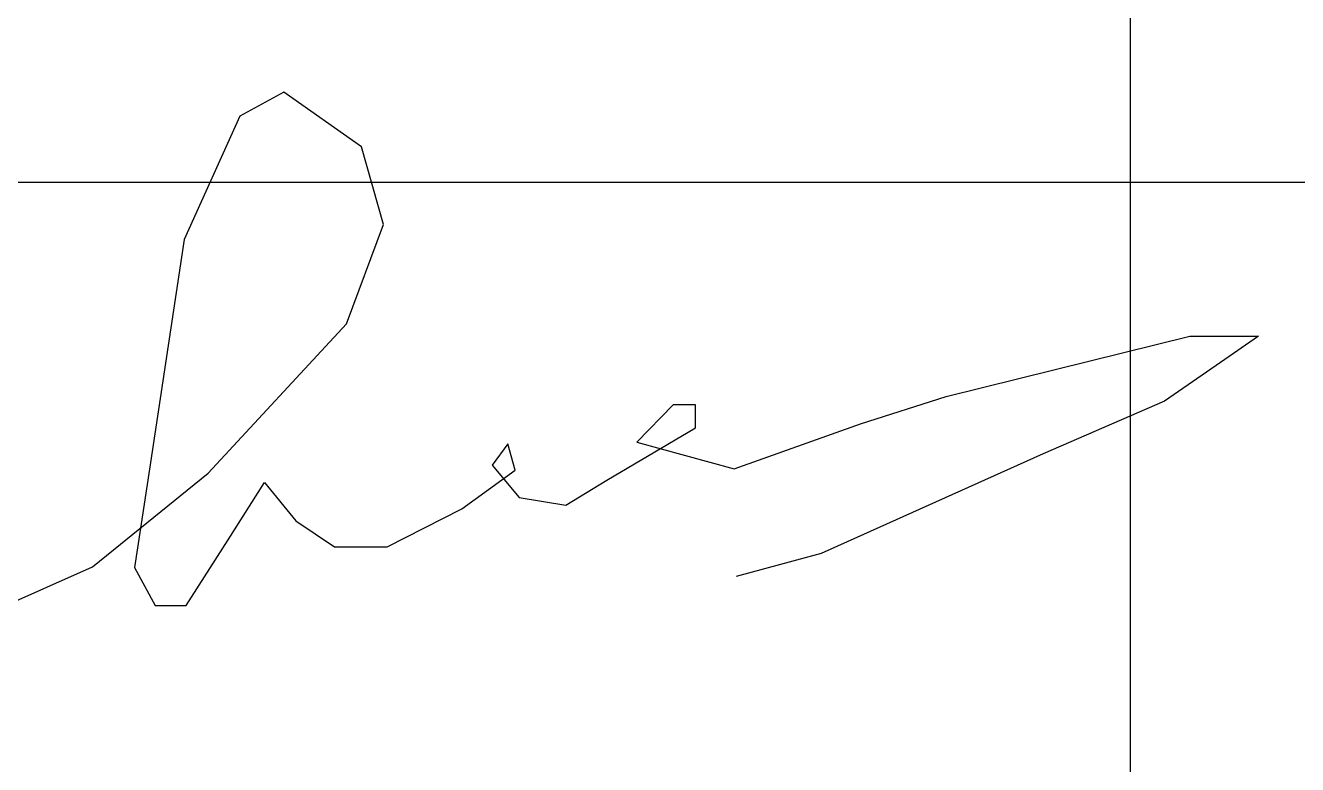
# Model space of a CAD drawing. Header units: millimetres. Extents: x 1321639 to 1366864, y -922319 to -736703.
# Drawn here: x 1352634 to 1353472, y -826947 to -826460 of the extents above; entities that cross this region are included whole.
import ezdxf

# ---------------------------------------------------------------- set-up
doc = ezdxf.new("R2010")
doc.units = ezdxf.units.MM

# ---------------------------------------------------------------- blocks, each defined once
blk = doc.blocks.new('dfvdvbvrtb')
at = {"lineweight": 25, "ltscale": 15}
for p, q in [((1509614.61, -146488.74), (1509614.61, -140991.5)), ((1504124.79, -143487.53), (1510617.08, -143487.53))]:
    blk.add_line(p, q, dxfattribs=at)
at = {"color": 7, "lineweight": 30}
blk.add_lwpolyline([(1508868.87, -143768.39), (1508931.21, -143740.74), (1509007.27, -143679.15), (1509098.4, -143580.87), (1509122.66, -143515.35), (1509108.23, -143464.24), (1509057.09, -143428.21), (1509028.25, -143443.93), (1508991.53, -143525.18), (1508968.58, -143676.53), (1508958.76, -143741.3), (1508972.52, -143766.29), (1508992.84, -143766.29), (1509020.38, -143723.05), (1509044.43, -143685.27), (1509064.96, -143710.6), (1509090.53, -143727.64), (1509125.28, -143727.64), (1509174.23, -143702.54), (1509209.55, -143677.1), (1509204.62, -143659.86), (1509194.36, -143673.82), (1509212.01, -143695.16), (1509242.81, -143700.08), (1509269.91, -143683.67), (1509328.23, -143649.19), (1509328.23, -143634.01), (1509313.44, -143634.01), (1509289.63, -143658.63), (1509353.69, -143676.28), (1509436.95, -143646.53), (1509493.32, -143628.53), (1509565.01, -143610.82), (1509653.68, -143588.93), (1509698.92, -143588.93), (1509673.79, -143606.3), (1509636.98, -143631.73), (1509557.18, -143666.41), (1509410.93, -143731.98), (1509354.92, -143747.13)], dxfattribs=at)

msp = doc.modelspace()

# ---------------------------------------------------------------- block references
msp.add_blockref('dfvdvbvrtb', (-156253.108, -683075.796))

doc.saveas('drawing.dxf')
